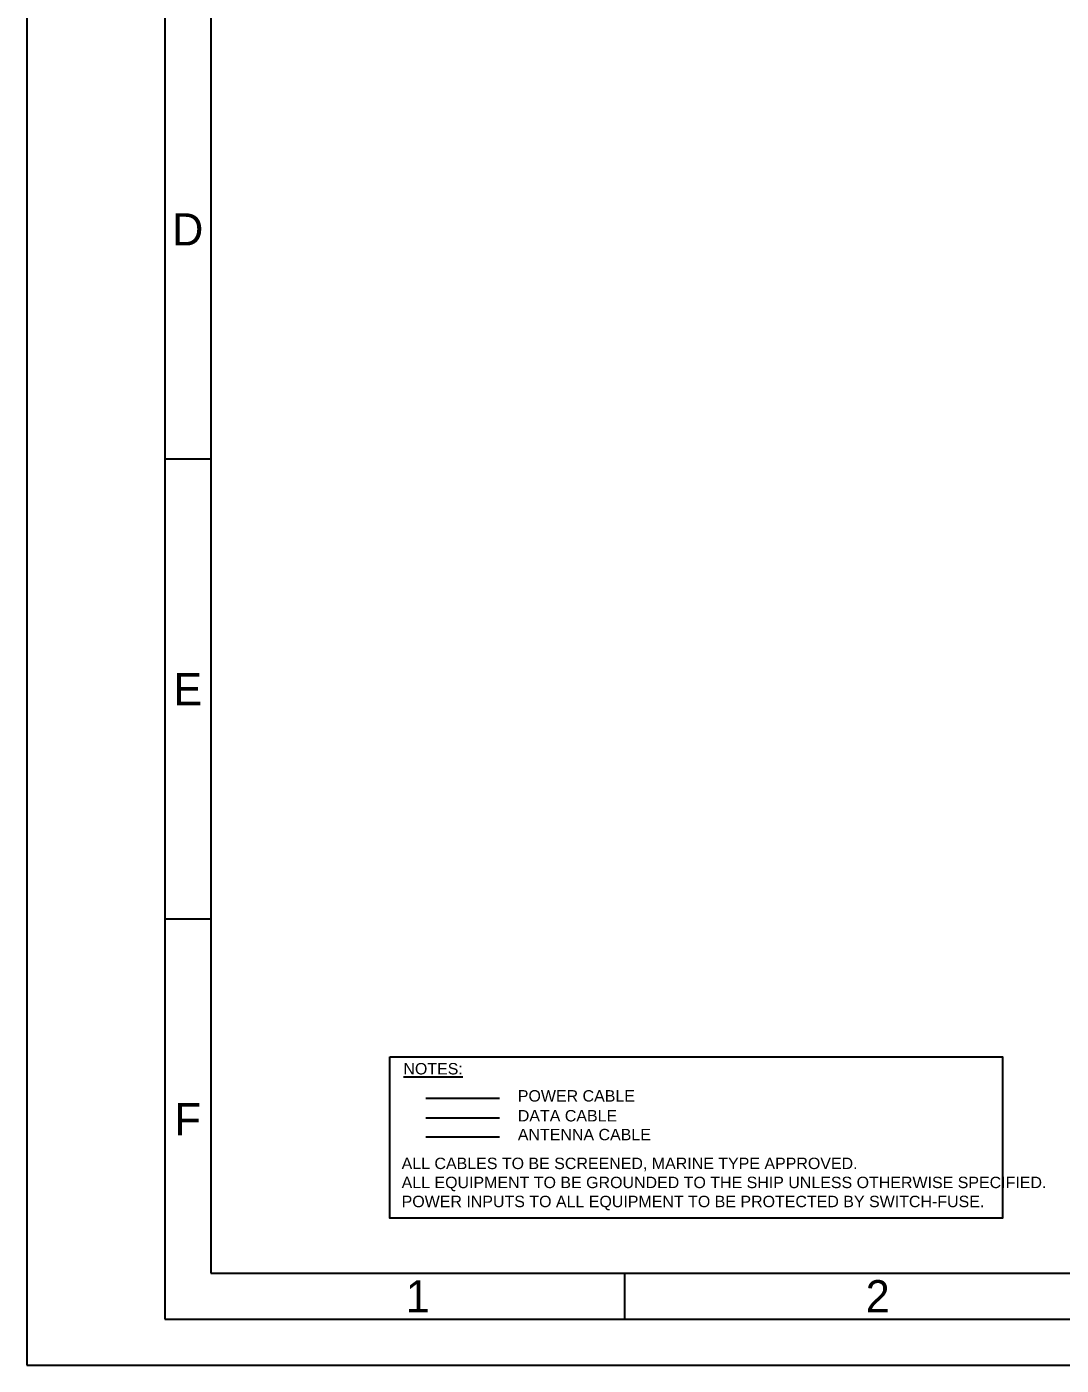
# Model space of a CAD drawing. Header units: millimetres. Extents: x 132530 to 133404, y 33424 to 34046.
# Drawn here: x 132529.6 to 132642, y 33424.2 to 33569.7 of the extents above; entities that cross this region are included whole.
import ezdxf

# ---------------------------------------------------------------- set-up
doc = ezdxf.new("R2010")
doc.units = ezdxf.units.MM
doc.layers.add('MAINS-Cajetin', color=73, linetype='Continuous')

# ---------------------------------------------------------------- blocks, each defined once
blk = doc.blocks.new('Formato A3')
at = {"layer": 'MAINS-Cajetin'}
for points in [[(0, 0), (420, 0), (420, 297), (0, 297)], [(15, 5), (415, 5), (415, 292), (15, 292)], [(20, 10), (410, 10), (410, 287), (20, 287)]]:
    blk.add_lwpolyline(points, close=True, dxfattribs=at)
for points in [[(20, 98.5), (15, 98.5)], [(20, 48.5), (15, 48.5)], [(65, 5), (65, 10)]]:
    blk.add_lwpolyline(points, dxfattribs=at)
at = {"layer": 'MAINS-Cajetin', "char_height": 3.5, "width": 4.44, "attachment_point": 5}
for s, insert in [('D', (17.5, 123.5)), ('E', (17.5, 73.5)), ('F', (17.5, 26.75)), ('1', (42.5, 7.5)), ('2', (92.5, 7.5))]:
    blk.add_mtext(s, dxfattribs=dict(at, insert=insert))

msp = doc.modelspace()

# ---------------------------------------------------------------- linework, layer by layer
at = {"color": 1}
msp.add_line((132572.95, 33453.22), (132580.95, 33453.22), dxfattribs=at)
at = {"color": 3}
msp.add_line((132572.95, 33451.06), (132580.95, 33451.06), dxfattribs=at)
at = {"color": 4}
msp.add_line((132572.95, 33449.01), (132580.95, 33449.01), dxfattribs=at)
msp.add_lwpolyline([(132569.03, 33457.72), (132635.63, 33457.72), (132635.63, 33440.16), (132569.03, 33440.16)], close=True)

# ---------------------------------------------------------------- block references
at = {"layer": 'MAINS-Cajetin'}
msp.add_blockref('Formato A3', (132529.58, 33424.17), dxfattribs=at)

# ---------------------------------------------------------------- texts
at = {"color": 7, "char_height": 1.2422, "attachment_point": 1}
for s, insert, width in [('{\\fSwis721 Lt BT|b0|i0|c0|p34;\\LNOTES:}', (132570.52, 33457.03), 29.984), ('{\\fSwis721 Lt BT|b0|i0|c0|p34;POWER CABLE}', (132582.96, 33454.08), 29.984), ('{\\fSwis721 Lt BT|b0|i0|c0|p34;DATA CABLE}', (132582.96, 33451.92), 29.984), ('{\\fSwis721 Lt BT|b0|i0|c0|p34;ANTENNA CABLE}', (132582.96, 33449.87), 29.984), ('{\\fSwis721 Lt BT|b0|i0|c0|p34;ALL CABLES TO BE SCREENED, MARINE TYPE APPROVED.\\PALL EQUIPMENT TO BE GROUNDED TO THE SHIP UNLESS OTHERWISE SPECIFIED. \\PPOWER INPUTS TO ALL EQUIPMENT TO BE PROTECTED BY SWITCH-FUSE.}', (132570.33, 33446.74), 102.2916)]:
    msp.add_mtext(s, dxfattribs=dict(at, insert=insert, width=width))

doc.saveas('drawing.dxf')
